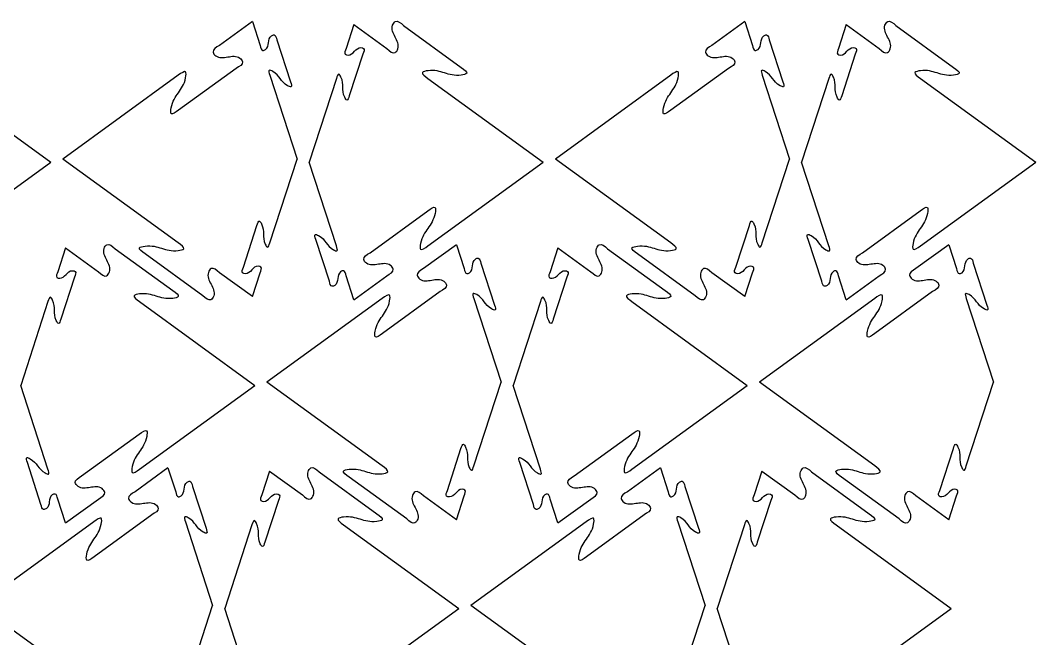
# Model space of a CAD drawing. Extents: x -3 to 545, y -149 to 230.
# Drawn here: x 250.4 to 514.4, y 69.1 to 229.9 of the extents above; entities that cross this region are included whole.
import ezdxf

# ---------------------------------------------------------------- set-up
doc = ezdxf.new("R2010")
doc.units = 0
doc.layers.get('0').update_dxf_attribs({"linetype": 'CONTINUOUS'})

msp = doc.modelspace()

# ---------------------------------------------------------------- linework, layer by layer
at = {"color": 7}
for points in [[(310.739655, 229.633228), (302.177558, 223.412501)], [(310.739655, 229.633228), (312.760891, 223.412501)], [(337.133465, 228.810794), (335.112229, 222.590068)], [(337.133465, 228.810794), (345.695562, 222.590068)], [(350.050069, 228.583535), (365.03374, 217.697264)], [(438.747155, 229.633228), (430.185058, 223.412501)], [(438.747155, 229.633228), (440.768391, 223.412501)], [(465.140965, 228.810794), (463.119729, 222.590068)], [(465.140965, 228.810794), (473.703062, 222.590068)], [(478.057569, 228.583535), (493.04124, 217.697264)], [(317.115396, 224.827368), (320.652568, 213.941089)], [(445.122896, 224.827368), (448.660068, 213.941089)], [(339.466736, 221.175202), (335.929574, 210.288931)], [(467.474236, 221.175202), (463.937074, 210.288931)], [(306.532063, 217.419035), (291.548402, 206.532762)], [(434.539563, 217.419035), (419.555902, 206.532762)], [(228.39068, 214.814158), (258.35802, 193.041614)], [(291.47494, 215.636595), (261.5076, 193.864046)], [(315.28744, 215.636595), (322.361766, 193.864046)], [(332.58568, 214.814158), (325.511354, 193.041614)], [(356.39818, 214.814158), (386.36552, 193.041614)], [(419.48244, 215.636595), (389.5151, 193.864046)], [(443.29494, 215.636595), (450.369266, 193.864046)], [(460.59318, 214.814158), (453.518854, 193.041614)], [(484.40568, 214.814158), (514.37302, 193.041614)], [(228.39068, 171.269065), (258.35802, 193.041614)], [(291.47494, 172.091502), (261.5076, 193.864046)], [(315.28744, 172.091502), (322.361766, 193.864046)], [(332.58568, 171.269065), (325.511354, 193.041614)], [(356.39818, 171.269065), (386.36552, 193.041614)], [(419.48244, 172.091502), (389.5151, 193.864046)], [(443.29494, 172.091502), (450.369266, 193.864046)], [(460.59318, 171.269065), (453.518854, 193.041614)], [(484.40568, 171.269065), (514.37302, 193.041614)], [(341.341057, 169.486625), (356.324718, 180.372898)], [(469.348557, 169.486625), (484.332218, 180.372898)], [(308.406384, 165.730458), (311.943546, 176.616729)], [(436.413884, 165.730458), (439.951046, 176.616729)], [(330.757724, 162.078292), (327.220552, 172.964571)], [(363.771335, 171.595804), (355.209238, 165.375077)], [(363.771335, 171.595804), (365.792571, 165.375077)], [(458.765224, 162.078292), (455.228052, 172.964571)], [(491.778835, 171.595804), (483.216738, 165.375077)], [(491.778835, 171.595804), (493.800071, 165.375077)], [(262.157645, 170.773374), (260.136409, 164.552648)], [(262.157645, 170.773374), (270.719742, 164.552648)], [(275.074249, 170.546115), (290.05792, 159.659844)], [(297.823051, 158.322125), (282.83938, 169.208396)], [(390.165145, 170.773374), (388.143909, 164.552648)], [(390.165145, 170.773374), (398.727242, 164.552648)], [(403.081749, 170.546115), (418.06542, 159.659844)], [(425.830551, 158.322125), (410.84688, 169.208396)], [(370.147076, 166.789944), (373.684248, 155.903665)], [(498.154576, 166.789944), (501.691748, 155.903665)], [(310.739655, 158.094866), (302.177558, 164.315592)], [(310.739655, 158.094866), (312.760891, 164.315592)], [(438.747155, 158.094866), (430.185058, 164.315592)], [(438.747155, 158.094866), (440.768391, 164.315592)], [(264.490916, 163.137782), (260.953754, 152.251511)], [(337.133465, 157.272432), (335.112229, 163.493159)], [(337.133465, 157.272432), (345.695562, 163.493159)], [(392.498416, 163.137782), (388.961254, 152.251511)], [(465.140965, 157.272432), (463.119729, 163.493159)], [(465.140965, 157.272432), (473.703062, 163.493159)], [(359.563743, 159.381611), (344.580082, 148.495338)], [(487.571243, 159.381611), (472.587582, 148.495338)], [(257.60986, 156.776738), (250.535534, 135.004194)], [(281.42236, 156.776738), (311.3897, 135.004194)], [(344.50662, 157.599171), (314.53928, 135.826622)], [(368.31912, 157.599171), (375.393446, 135.826622)], [(385.61736, 156.776738), (378.543034, 135.004194)], [(409.42986, 156.776738), (439.3972, 135.004194)], [(472.51412, 157.599171), (442.54678, 135.826622)], [(496.32662, 157.599171), (503.400946, 135.826622)], [(257.60986, 113.231645), (250.535534, 135.004194)], [(281.42236, 113.231645), (311.3897, 135.004194)], [(344.50662, 114.054078), (314.53928, 135.826622)], [(368.31912, 114.054078), (375.393446, 135.826622)], [(385.61736, 113.231645), (378.543034, 135.004194)], [(409.42986, 113.231645), (439.3972, 135.004194)], [(472.51412, 114.054078), (442.54678, 135.826622)], [(496.32662, 114.054078), (503.400946, 135.826622)], [(266.365237, 111.449205), (281.348898, 122.335478)], [(394.372737, 111.449205), (409.356398, 122.335478)], [(361.438064, 107.693034), (364.975226, 118.579305)], [(489.445564, 107.693034), (492.982726, 118.579305)], [(255.781904, 104.040872), (252.244732, 114.927151)], [(288.795515, 113.558378), (280.233418, 107.337651)], [(288.795515, 113.558378), (290.816751, 107.337651)], [(383.789404, 104.040872), (380.252232, 114.927151)], [(416.803015, 113.558378), (408.240918, 107.337651)], [(416.803015, 113.558378), (418.824251, 107.337651)], [(315.189325, 112.735954), (313.168089, 106.515228)], [(315.189325, 112.735954), (323.751422, 106.515228)], [(328.105929, 112.508695), (343.0896, 101.622424)], [(350.854731, 100.284701), (335.87106, 111.170972)], [(443.196825, 112.735954), (441.175589, 106.515228)], [(443.196825, 112.735954), (451.758922, 106.515228)], [(456.113429, 112.508695), (471.0971, 101.622424)], [(478.862231, 100.284701), (463.87856, 111.170972)], [(295.171256, 108.752518), (298.708428, 97.866239)], [(423.178756, 108.752518), (426.715928, 97.866239)], [(363.771335, 100.057442), (355.209238, 106.278168)], [(363.771335, 100.057442), (365.792571, 106.278168)], [(491.778835, 100.057442), (483.216738, 106.278168)], [(491.778835, 100.057442), (493.800071, 106.278168)], [(262.157645, 99.235012), (260.136409, 105.455739)], [(262.157645, 99.235012), (270.719742, 105.455739)], [(317.522596, 105.100362), (313.985434, 94.214091)], [(390.165145, 99.235012), (388.143909, 105.455739)], [(390.165145, 99.235012), (398.727242, 105.455739)], [(445.530096, 105.100362), (441.992934, 94.214091)], [(284.587923, 101.344185), (269.604262, 90.457912)], [(412.595423, 101.344185), (397.611762, 90.457912)], [(269.5308, 99.561745), (239.56346, 77.789196)], [(293.3433, 99.561745), (300.417626, 77.789196)], [(310.64154, 98.739318), (303.567214, 76.966774)], [(334.45404, 98.739318), (364.42138, 76.966774)], [(397.5383, 99.561745), (367.57096, 77.789196)], [(421.3508, 99.561745), (428.425126, 77.789196)], [(438.64904, 98.739318), (431.574714, 76.966774)], [(462.46154, 98.739318), (492.42888, 76.966774)], [(269.5308, 56.016652), (239.56346, 77.789196)], [(293.3433, 56.016652), (300.417626, 77.789196)], [(310.64154, 55.194225), (303.567214, 76.966774)], [(334.45404, 55.194225), (364.42138, 76.966774)], [(397.5383, 56.016652), (367.57096, 77.789196)], [(421.3508, 56.016652), (428.425126, 77.789196)], [(438.64904, 55.194225), (431.574714, 76.966774)], [(462.46154, 55.194225), (492.42888, 76.966774)]]:
    msp.add_lwpolyline(points, dxfattribs=at)
for points, knots in [([(345.695623, 222.59028), (346.463144, 221.911186), (347.627562, 220.880922), (349.119657, 223.196942), (347.872836, 225.586935), (346.626241, 227.976964), (348.118285, 230.29296), (349.282656, 229.262702), (350.050135, 228.583622)], [0, 0, 0, 0, 2.387681, 3.622387, 6.747469, 9.872526, 11.107232, 13.494807, 13.494807, 13.494807, 13.494807]), ([(473.703123, 222.59028), (474.470644, 221.911186), (475.635062, 220.880922), (477.127157, 223.196942), (475.880336, 225.586935), (474.633741, 227.976964), (476.125785, 230.29296), (477.290156, 229.262702), (478.057635, 228.583622)], [0, 0, 0, 0, 2.387681, 3.622387, 6.747469, 9.872526, 11.107232, 13.494807, 13.494807, 13.494807, 13.494807]), ([(312.760831, 223.412448), (312.897854, 222.794093), (313.105735, 221.855973), (314.693123, 222.471819), (314.938145, 224.119709), (315.182913, 225.767617), (316.770304, 226.383669), (316.978267, 225.445535), (317.115343, 224.827175)], [0, 0, 0, 0, 1.475628, 2.238708, 4.170065, 6.10151, 6.864618, 8.340275, 8.340275, 8.340275, 8.340275]), ([(440.768331, 223.412448), (440.905354, 222.794093), (441.113235, 221.855973), (442.700623, 222.471819), (442.945645, 224.119709), (443.190413, 225.767617), (444.777804, 226.383669), (444.985767, 225.445535), (445.122843, 224.827175)], [0, 0, 0, 0, 1.475628, 2.238708, 4.170065, 6.10151, 6.864618, 8.340275, 8.340275, 8.340275, 8.340275]), ([(302.177497, 223.412448), (301.294468, 222.892346), (299.954785, 222.103278), (301.696376, 219.968454), (304.354714, 220.415458), (307.012995, 220.86268), (308.754599, 218.728013), (307.414993, 217.938945), (306.53201, 217.418842)], [0, 0, 0, 0, 2.387688, 3.622465, 6.747616, 9.872637, 11.107342, 13.494927, 13.494927, 13.494927, 13.494927]), ([(335.112289, 222.59028), (334.859756, 222.009456), (334.476628, 221.128267), (336.122868, 220.693537), (337.289562, 221.882829), (338.4563, 223.072031), (340.102597, 222.637302), (339.719389, 221.756114), (339.466802, 221.175289)], [0, 0, 0, 0, 1.475644, 2.238751, 4.170082, 6.101514, 6.864622, 8.340282, 8.340282, 8.340282, 8.340282]), ([(430.184997, 223.412448), (429.301968, 222.892346), (427.962285, 222.103278), (429.703876, 219.968454), (432.362214, 220.415458), (435.020495, 220.86268), (436.762099, 218.728013), (435.422493, 217.938945), (434.53951, 217.418842)], [0, 0, 0, 0, 2.387688, 3.622465, 6.747616, 9.872637, 11.107342, 13.494927, 13.494927, 13.494927, 13.494927]), ([(463.119789, 222.59028), (462.867256, 222.009456), (462.484128, 221.128267), (464.130368, 220.693537), (465.297062, 221.882829), (466.4638, 223.072031), (468.110097, 222.637302), (467.726889, 221.756114), (467.474302, 221.175289)], [0, 0, 0, 0, 1.475644, 2.238751, 4.170082, 6.101514, 6.864622, 8.340282, 8.340282, 8.340282, 8.340282]), ([(291.511614, 211.084452), (292.278304, 212.169818), (293.313008, 213.634597), (293.684691, 217.244878), (292.286381, 216.22706), (291.474837, 215.636344)], [0, 0, 0, 0, 4.340575, 5.857922, 7.95653, 7.95653, 7.95653, 7.95653]), ([(320.652558, 213.940894), (320.844721, 213.3511), (321.175834, 212.334837), (319.124819, 213.242799), (317.969913, 214.788652), (316.815026, 216.334539), (314.763887, 217.242522), (315.095105, 216.226198), (315.287337, 215.636344)], [0, 0, 0, 0, 1.296932, 2.234721, 4.917246, 7.599937, 8.537726, 9.834788, 9.834788, 9.834788, 9.834788]), ([(365.033754, 217.697341), (365.846368, 217.108073), (367.246515, 216.092755), (363.698014, 215.330688), (360.716073, 216.255862), (357.734031, 217.181123), (354.185663, 216.418899), (355.585722, 215.403494), (356.398283, 214.814176)], [0, 0, 0, 0, 2.098611, 3.615941, 7.956575, 12.297089, 13.814447, 15.913086, 15.913086, 15.913086, 15.913086]), ([(419.519114, 211.084452), (420.285804, 212.169818), (421.320508, 213.634597), (421.692191, 217.244878), (420.293881, 216.22706), (419.482337, 215.636344)], [0, 0, 0, 0, 4.340575, 5.857922, 7.95653, 7.95653, 7.95653, 7.95653]), ([(448.660058, 213.940894), (448.852221, 213.3511), (449.183334, 212.334837), (447.132319, 213.242799), (445.977413, 214.788652), (444.822526, 216.334539), (442.771387, 217.242522), (443.102605, 216.226198), (443.294837, 215.636344)], [0, 0, 0, 0, 1.296932, 2.234721, 4.917246, 7.599937, 8.537726, 9.834788, 9.834788, 9.834788, 9.834788]), ([(493.041254, 217.697341), (493.853868, 217.108073), (495.254015, 216.092755), (491.705514, 215.330688), (488.723573, 216.255862), (485.741531, 217.181123), (482.193163, 216.418899), (483.593222, 215.403494), (484.405783, 214.814176)], [0, 0, 0, 0, 2.098611, 3.615941, 7.956575, 12.297089, 13.814447, 15.913086, 15.913086, 15.913086, 15.913086]), ([(335.929587, 210.289008), (335.738414, 209.698897), (335.409003, 208.682073), (334.283439, 210.622305), (334.257623, 212.551673), (334.232101, 214.481187), (333.106417, 216.421266), (332.776986, 215.404378), (332.585783, 214.814176)], [0, 0, 0, 0, 1.296899, 2.234694, 4.917307, 7.599869, 8.537594, 9.834678, 9.834678, 9.834678, 9.834678]), ([(463.937087, 210.289008), (463.745914, 209.698897), (463.416503, 208.682073), (462.290939, 210.622305), (462.265123, 212.551673), (462.239601, 214.481187), (461.113917, 216.421266), (460.784486, 215.404378), (460.593283, 214.814176)], [0, 0, 0, 0, 1.296899, 2.234694, 4.917307, 7.599869, 8.537594, 9.834678, 9.834678, 9.834678, 9.834678]), ([(291.548391, 206.53256), (290.736796, 205.941886), (289.338414, 204.92415), (289.710092, 208.534382), (290.744871, 209.99912), (291.511614, 211.084452)], [0, 0, 0, 0, 2.098666, 3.616013, 7.956533, 7.956533, 7.956533, 7.956533]), ([(419.555891, 206.53256), (418.744296, 205.941886), (417.345914, 204.92415), (417.717592, 208.534382), (418.752371, 209.99912), (419.519114, 211.084452)], [0, 0, 0, 0, 2.098666, 3.616013, 7.956533, 7.956533, 7.956533, 7.956533]), ([(356.324729, 180.3731), (357.136324, 180.963774), (358.534706, 181.98151), (358.163028, 178.371278), (357.128249, 176.90654), (356.361506, 175.821208)], [0, 0, 0, 0, 2.098666, 3.616013, 7.956533, 7.956533, 7.956533, 7.956533]), ([(484.332229, 180.3731), (485.143824, 180.963774), (486.542206, 181.98151), (486.170528, 178.371278), (485.135749, 176.90654), (484.369006, 175.821208)], [0, 0, 0, 0, 2.098666, 3.616013, 7.956533, 7.956533, 7.956533, 7.956533]), ([(311.943533, 176.616652), (312.134706, 177.206763), (312.464117, 178.223587), (313.589681, 176.283355), (313.615497, 174.353987), (313.641019, 172.424473), (314.766703, 170.484394), (315.096134, 171.501282), (315.287337, 172.091484)], [0, 0, 0, 0, 1.296899, 2.234694, 4.917307, 7.599869, 8.537594, 9.834678, 9.834678, 9.834678, 9.834678]), ([(439.951033, 176.616652), (440.142206, 177.206763), (440.471617, 178.223587), (441.597181, 176.283355), (441.622997, 174.353987), (441.648519, 172.424473), (442.774203, 170.484394), (443.103634, 171.501282), (443.294837, 172.091484)], [0, 0, 0, 0, 1.296899, 2.234694, 4.917307, 7.599869, 8.537594, 9.834678, 9.834678, 9.834678, 9.834678]), ([(327.220562, 172.964766), (327.028399, 173.55456), (326.697287, 174.570823), (328.748301, 173.662861), (329.903207, 172.117008), (331.058094, 170.571121), (333.109233, 169.663138), (332.778015, 170.679462), (332.585783, 171.269316)], [0, 0, 0, 0, 1.296932, 2.234721, 4.917246, 7.599937, 8.537726, 9.834788, 9.834788, 9.834788, 9.834788]), ([(356.361506, 175.821208), (355.594816, 174.735842), (354.560112, 173.271063), (354.188429, 169.660782), (355.586739, 170.6786), (356.398283, 171.269316)], [0, 0, 0, 0, 4.340575, 5.857922, 7.95653, 7.95653, 7.95653, 7.95653]), ([(455.228062, 172.964766), (455.035899, 173.55456), (454.704787, 174.570823), (456.755801, 173.662861), (457.910707, 172.117008), (459.065594, 170.571121), (461.116733, 169.663138), (460.785515, 170.679462), (460.593283, 171.269316)], [0, 0, 0, 0, 1.296932, 2.234721, 4.917246, 7.599937, 8.537726, 9.834788, 9.834788, 9.834788, 9.834788]), ([(484.369006, 175.821208), (483.602316, 174.735842), (482.567612, 173.271063), (482.195929, 169.660782), (483.594239, 170.6786), (484.405783, 171.269316)], [0, 0, 0, 0, 4.340575, 5.857922, 7.95653, 7.95653, 7.95653, 7.95653]), ([(270.719803, 164.55286), (271.487324, 163.873766), (272.651742, 162.843502), (274.143837, 165.159522), (272.897016, 167.549515), (271.650421, 169.939544), (273.142465, 172.25554), (274.306836, 171.225282), (275.074315, 170.546202)], [0, 0, 0, 0, 2.387681, 3.622387, 6.747469, 9.872526, 11.107232, 13.494807, 13.494807, 13.494807, 13.494807]), ([(282.839366, 169.208319), (282.026752, 169.797587), (280.626605, 170.812905), (284.175106, 171.574972), (287.157047, 170.649798), (290.139089, 169.724537), (293.687457, 170.486761), (292.287398, 171.502166), (291.474837, 172.091484)], [0, 0, 0, 0, 2.098611, 3.615941, 7.956575, 12.297089, 13.814447, 15.913086, 15.913086, 15.913086, 15.913086]), ([(398.727303, 164.55286), (399.494824, 163.873766), (400.659242, 162.843502), (402.151337, 165.159522), (400.904516, 167.549515), (399.657921, 169.939544), (401.149965, 172.25554), (402.314336, 171.225282), (403.081815, 170.546202)], [0, 0, 0, 0, 2.387681, 3.622387, 6.747469, 9.872526, 11.107232, 13.494807, 13.494807, 13.494807, 13.494807]), ([(410.846866, 169.208319), (410.034252, 169.797587), (408.634105, 170.812905), (412.182606, 171.574972), (415.164547, 170.649798), (418.146589, 169.724537), (421.694957, 170.486761), (420.294898, 171.502166), (419.482337, 172.091484)], [0, 0, 0, 0, 2.098611, 3.615941, 7.956575, 12.297089, 13.814447, 15.913086, 15.913086, 15.913086, 15.913086]), ([(345.695623, 163.493212), (346.578652, 164.013314), (347.918335, 164.802382), (346.176744, 166.937206), (343.518406, 166.490202), (340.860125, 166.04298), (339.118522, 168.177647), (340.458127, 168.966715), (341.34111, 169.486818)], [0, 0, 0, 0, 2.387688, 3.622465, 6.747616, 9.872637, 11.107342, 13.494927, 13.494927, 13.494927, 13.494927]), ([(473.703123, 163.493212), (474.586152, 164.013314), (475.925835, 164.802382), (474.184244, 166.937206), (471.525906, 166.490202), (468.867625, 166.04298), (467.126022, 168.177647), (468.465627, 168.966715), (469.34861, 169.486818)], [0, 0, 0, 0, 2.387688, 3.622465, 6.747616, 9.872637, 11.107342, 13.494927, 13.494927, 13.494927, 13.494927]), ([(365.792511, 165.375024), (365.929534, 164.756669), (366.137415, 163.818549), (367.724803, 164.434395), (367.969825, 166.082285), (368.214593, 167.730193), (369.801984, 168.346245), (370.009947, 167.408111), (370.147023, 166.789751)], [0, 0, 0, 0, 1.475628, 2.238708, 4.170065, 6.10151, 6.864618, 8.340275, 8.340275, 8.340275, 8.340275]), ([(493.800011, 165.375024), (493.937034, 164.756669), (494.144915, 163.818549), (495.732303, 164.434395), (495.977325, 166.082285), (496.222093, 167.730193), (497.809484, 168.346245), (498.017447, 167.408111), (498.154523, 166.789751)], [0, 0, 0, 0, 1.475628, 2.238708, 4.170065, 6.10151, 6.864618, 8.340275, 8.340275, 8.340275, 8.340275]), ([(260.136469, 164.55286), (259.883936, 163.972036), (259.500808, 163.090847), (261.147048, 162.656117), (262.313742, 163.845409), (263.48048, 165.034611), (265.126777, 164.599882), (264.743569, 163.718694), (264.490982, 163.137869)], [0, 0, 0, 0, 1.475644, 2.238751, 4.170082, 6.101514, 6.864622, 8.340282, 8.340282, 8.340282, 8.340282]), ([(302.177497, 164.31538), (301.409976, 164.994474), (300.245558, 166.024738), (298.753463, 163.708718), (300.000284, 161.318725), (301.246879, 158.928696), (299.754835, 156.6127), (298.590464, 157.642958), (297.822985, 158.322038)], [0, 0, 0, 0, 2.387681, 3.622387, 6.747469, 9.872526, 11.107232, 13.494807, 13.494807, 13.494807, 13.494807]), ([(312.760831, 164.31538), (313.013364, 164.896204), (313.396492, 165.777393), (311.750252, 166.212123), (310.583558, 165.022831), (309.41682, 163.833629), (307.770523, 164.268358), (308.153731, 165.149546), (308.406318, 165.730371)], [0, 0, 0, 0, 1.475644, 2.238751, 4.170082, 6.101514, 6.864622, 8.340282, 8.340282, 8.340282, 8.340282]), ([(335.112289, 163.493212), (334.975266, 164.111567), (334.767385, 165.049687), (333.179997, 164.433841), (332.934975, 162.785951), (332.690207, 161.138043), (331.102816, 160.521991), (330.894853, 161.460125), (330.757777, 162.078485)], [0, 0, 0, 0, 1.475628, 2.238708, 4.170065, 6.10151, 6.864618, 8.340275, 8.340275, 8.340275, 8.340275]), ([(355.209177, 165.375024), (354.326148, 164.854922), (352.986465, 164.065854), (354.728056, 161.93103), (357.386394, 162.378034), (360.044675, 162.825256), (361.786279, 160.690589), (360.446673, 159.901521), (359.56369, 159.381418)], [0, 0, 0, 0, 2.387688, 3.622465, 6.747616, 9.872637, 11.107342, 13.494927, 13.494927, 13.494927, 13.494927]), ([(388.143969, 164.55286), (387.891436, 163.972036), (387.508308, 163.090847), (389.154548, 162.656117), (390.321242, 163.845409), (391.48798, 165.034611), (393.134277, 164.599882), (392.751069, 163.718694), (392.498482, 163.137869)], [0, 0, 0, 0, 1.475644, 2.238751, 4.170082, 6.101514, 6.864622, 8.340282, 8.340282, 8.340282, 8.340282]), ([(430.184997, 164.31538), (429.417476, 164.994474), (428.253058, 166.024738), (426.760963, 163.708718), (428.007784, 161.318725), (429.254379, 158.928696), (427.762335, 156.6127), (426.597964, 157.642958), (425.830485, 158.322038)], [0, 0, 0, 0, 2.387681, 3.622387, 6.747469, 9.872526, 11.107232, 13.494807, 13.494807, 13.494807, 13.494807]), ([(440.768331, 164.31538), (441.020864, 164.896204), (441.403992, 165.777393), (439.757752, 166.212123), (438.591058, 165.022831), (437.42432, 163.833629), (435.778023, 164.268358), (436.161231, 165.149546), (436.413818, 165.730371)], [0, 0, 0, 0, 1.475644, 2.238751, 4.170082, 6.101514, 6.864622, 8.340282, 8.340282, 8.340282, 8.340282]), ([(463.119789, 163.493212), (462.982766, 164.111567), (462.774885, 165.049687), (461.187497, 164.433841), (460.942475, 162.785951), (460.697707, 161.138043), (459.110316, 160.521991), (458.902353, 161.460125), (458.765277, 162.078485)], [0, 0, 0, 0, 1.475628, 2.238708, 4.170065, 6.10151, 6.864618, 8.340275, 8.340275, 8.340275, 8.340275]), ([(483.216677, 165.375024), (482.333648, 164.854922), (480.993965, 164.065854), (482.735556, 161.93103), (485.393894, 162.378034), (488.052175, 162.825256), (489.793779, 160.690589), (488.454173, 159.901521), (487.57119, 159.381418)], [0, 0, 0, 0, 2.387688, 3.622465, 6.747616, 9.872637, 11.107342, 13.494927, 13.494927, 13.494927, 13.494927]), ([(290.057934, 159.659921), (290.870548, 159.070653), (292.270695, 158.055335), (288.722194, 157.293268), (285.740253, 158.218442), (282.758211, 159.143703), (279.209843, 158.381479), (280.609902, 157.366074), (281.422463, 156.776756)], [0, 0, 0, 0, 2.098611, 3.615941, 7.956575, 12.297089, 13.814447, 15.913086, 15.913086, 15.913086, 15.913086]), ([(344.543294, 153.047028), (345.309984, 154.132394), (346.344688, 155.597173), (346.716371, 159.207454), (345.318061, 158.189636), (344.506517, 157.59892)], [0, 0, 0, 0, 4.340575, 5.857922, 7.95653, 7.95653, 7.95653, 7.95653]), ([(373.684238, 155.90347), (373.876401, 155.313676), (374.207514, 154.297413), (372.156499, 155.205375), (371.001593, 156.751228), (369.846706, 158.297115), (367.795567, 159.205098), (368.126785, 158.188774), (368.319017, 157.59892)], [0, 0, 0, 0, 1.296932, 2.234721, 4.917246, 7.599937, 8.537726, 9.834788, 9.834788, 9.834788, 9.834788]), ([(418.065434, 159.659921), (418.878048, 159.070653), (420.278195, 158.055335), (416.729694, 157.293268), (413.747753, 158.218442), (410.765711, 159.143703), (407.217343, 158.381479), (408.617402, 157.366074), (409.429963, 156.776756)], [0, 0, 0, 0, 2.098611, 3.615941, 7.956575, 12.297089, 13.814447, 15.913086, 15.913086, 15.913086, 15.913086]), ([(472.550794, 153.047028), (473.317484, 154.132394), (474.352188, 155.597173), (474.723871, 159.207454), (473.325561, 158.189636), (472.514017, 157.59892)], [0, 0, 0, 0, 4.340575, 5.857922, 7.95653, 7.95653, 7.95653, 7.95653]), ([(501.691738, 155.90347), (501.883901, 155.313676), (502.215014, 154.297413), (500.163999, 155.205375), (499.009093, 156.751228), (497.854206, 158.297115), (495.803067, 159.205098), (496.134285, 158.188774), (496.326517, 157.59892)], [0, 0, 0, 0, 1.296932, 2.234721, 4.917246, 7.599937, 8.537726, 9.834788, 9.834788, 9.834788, 9.834788]), ([(260.953767, 152.251588), (260.762594, 151.661477), (260.433183, 150.644653), (259.307619, 152.584885), (259.281803, 154.514253), (259.256281, 156.443767), (258.130597, 158.383846), (257.801166, 157.366958), (257.609963, 156.776756)], [0, 0, 0, 0, 1.296899, 2.234694, 4.917307, 7.599869, 8.537594, 9.834678, 9.834678, 9.834678, 9.834678]), ([(388.961267, 152.251588), (388.770094, 151.661477), (388.440683, 150.644653), (387.315119, 152.584885), (387.289303, 154.514253), (387.263781, 156.443767), (386.138097, 158.383846), (385.808666, 157.366958), (385.617463, 156.776756)], [0, 0, 0, 0, 1.296899, 2.234694, 4.917307, 7.599869, 8.537594, 9.834678, 9.834678, 9.834678, 9.834678]), ([(344.580071, 148.495136), (343.768476, 147.904462), (342.370094, 146.886726), (342.741772, 150.496958), (343.776551, 151.961696), (344.543294, 153.047028)], [0, 0, 0, 0, 2.098666, 3.616013, 7.956533, 7.956533, 7.956533, 7.956533]), ([(472.587571, 148.495136), (471.775976, 147.904462), (470.377594, 146.886726), (470.749272, 150.496958), (471.784051, 151.961696), (472.550794, 153.047028)], [0, 0, 0, 0, 2.098666, 3.616013, 7.956533, 7.956533, 7.956533, 7.956533]), ([(281.348909, 122.33568), (282.160504, 122.926354), (283.558886, 123.94409), (283.187208, 120.333858), (282.152429, 118.86912), (281.385686, 117.783788)], [0, 0, 0, 0, 2.098666, 3.616013, 7.956533, 7.956533, 7.956533, 7.956533]), ([(409.356409, 122.33568), (410.168004, 122.926354), (411.566386, 123.94409), (411.194708, 120.333858), (410.159929, 118.86912), (409.393186, 117.783788)], [0, 0, 0, 0, 2.098666, 3.616013, 7.956533, 7.956533, 7.956533, 7.956533]), ([(364.975213, 118.579228), (365.166386, 119.169339), (365.495797, 120.186163), (366.621361, 118.245931), (366.647177, 116.316563), (366.672699, 114.387049), (367.798383, 112.44697), (368.127814, 113.463858), (368.319017, 114.05406)], [0, 0, 0, 0, 1.296899, 2.234694, 4.917307, 7.599869, 8.537594, 9.834678, 9.834678, 9.834678, 9.834678]), ([(492.982713, 118.579228), (493.173886, 119.169339), (493.503297, 120.186163), (494.628861, 118.245931), (494.654677, 116.316563), (494.680199, 114.387049), (495.805883, 112.44697), (496.135314, 113.463858), (496.326517, 114.05406)], [0, 0, 0, 0, 1.296899, 2.234694, 4.917307, 7.599869, 8.537594, 9.834678, 9.834678, 9.834678, 9.834678]), ([(252.244742, 114.927346), (252.052579, 115.51714), (251.721466, 116.533403), (253.772481, 115.625441), (254.927387, 114.079588), (256.082274, 112.533701), (258.133413, 111.625718), (257.802195, 112.642042), (257.609963, 113.231896)], [0, 0, 0, 0, 1.296932, 2.234721, 4.917246, 7.599937, 8.537726, 9.834788, 9.834788, 9.834788, 9.834788]), ([(281.385686, 117.783788), (280.618996, 116.698422), (279.584292, 115.233643), (279.212609, 111.623362), (280.610919, 112.64118), (281.422463, 113.231896)], [0, 0, 0, 0, 4.340575, 5.857922, 7.95653, 7.95653, 7.95653, 7.95653]), ([(380.252242, 114.927346), (380.060079, 115.51714), (379.728967, 116.533403), (381.779981, 115.625441), (382.934887, 114.079588), (384.089774, 112.533701), (386.140913, 111.625718), (385.809695, 112.642042), (385.617463, 113.231896)], [0, 0, 0, 0, 1.296932, 2.234721, 4.917246, 7.599937, 8.537726, 9.834788, 9.834788, 9.834788, 9.834788]), ([(409.393186, 117.783788), (408.626496, 116.698422), (407.591792, 115.233643), (407.220109, 111.623362), (408.618419, 112.64118), (409.429963, 113.231896)], [0, 0, 0, 0, 4.340575, 5.857922, 7.95653, 7.95653, 7.95653, 7.95653]), ([(323.751483, 106.51544), (324.519004, 105.836346), (325.683422, 104.806082), (327.175517, 107.122102), (325.928696, 109.512095), (324.682101, 111.902124), (326.174145, 114.21812), (327.338516, 113.187862), (328.105995, 112.508782)], [0, 0, 0, 0, 2.387681, 3.622387, 6.747469, 9.872526, 11.107232, 13.494807, 13.494807, 13.494807, 13.494807]), ([(335.871046, 111.170895), (335.058432, 111.760163), (333.658285, 112.775481), (337.206786, 113.537548), (340.188727, 112.612374), (343.170769, 111.687113), (346.719137, 112.449337), (345.319078, 113.464742), (344.506517, 114.05406)], [0, 0, 0, 0, 2.098611, 3.615941, 7.956575, 12.297089, 13.814447, 15.913086, 15.913086, 15.913086, 15.913086]), ([(451.758983, 106.51544), (452.526504, 105.836346), (453.690922, 104.806082), (455.183017, 107.122102), (453.936196, 109.512095), (452.689601, 111.902124), (454.181645, 114.21812), (455.346016, 113.187862), (456.113495, 112.508782)], [0, 0, 0, 0, 2.387681, 3.622387, 6.747469, 9.872526, 11.107232, 13.494807, 13.494807, 13.494807, 13.494807]), ([(463.878546, 111.170895), (463.065932, 111.760163), (461.665785, 112.775481), (465.214286, 113.537548), (468.196227, 112.612374), (471.178269, 111.687113), (474.726637, 112.449337), (473.326578, 113.464742), (472.514017, 114.05406)], [0, 0, 0, 0, 2.098611, 3.615941, 7.956575, 12.297089, 13.814447, 15.913086, 15.913086, 15.913086, 15.913086]), ([(270.719803, 105.455792), (271.602832, 105.975894), (272.942515, 106.764962), (271.200924, 108.899786), (268.542586, 108.452782), (265.884305, 108.00556), (264.142702, 110.140227), (265.482307, 110.929295), (266.36529, 111.449398)], [0, 0, 0, 0, 2.387688, 3.622465, 6.747616, 9.872637, 11.107342, 13.494927, 13.494927, 13.494927, 13.494927]), ([(398.727303, 105.455792), (399.610332, 105.975894), (400.950015, 106.764962), (399.208424, 108.899786), (396.550086, 108.452782), (393.891805, 108.00556), (392.150202, 110.140227), (393.489807, 110.929295), (394.37279, 111.449398)], [0, 0, 0, 0, 2.387688, 3.622465, 6.747616, 9.872637, 11.107342, 13.494927, 13.494927, 13.494927, 13.494927]), ([(290.816691, 107.337598), (290.953714, 106.719243), (291.161595, 105.781123), (292.748983, 106.396969), (292.994005, 108.044859), (293.238773, 109.692767), (294.826164, 110.308819), (295.034127, 109.370685), (295.171203, 108.752325)], [0, 0, 0, 0, 1.475628, 2.238708, 4.170065, 6.10151, 6.864618, 8.340275, 8.340275, 8.340275, 8.340275]), ([(418.824191, 107.337598), (418.961214, 106.719243), (419.169095, 105.781123), (420.756483, 106.396969), (421.001505, 108.044859), (421.246273, 109.692767), (422.833664, 110.308819), (423.041627, 109.370685), (423.178703, 108.752325)], [0, 0, 0, 0, 1.475628, 2.238708, 4.170065, 6.10151, 6.864618, 8.340275, 8.340275, 8.340275, 8.340275]), ([(260.136469, 105.455792), (259.999446, 106.074147), (259.791565, 107.012267), (258.204177, 106.396421), (257.959155, 104.748531), (257.714387, 103.100623), (256.126996, 102.484571), (255.919033, 103.422705), (255.781957, 104.041065)], [0, 0, 0, 0, 1.475628, 2.238708, 4.170065, 6.10151, 6.864618, 8.340275, 8.340275, 8.340275, 8.340275]), ([(280.233357, 107.337598), (279.350328, 106.817496), (278.010645, 106.028428), (279.752236, 103.893604), (282.410574, 104.340608), (285.068855, 104.78783), (286.810459, 102.653163), (285.470853, 101.864095), (284.58787, 101.343992)], [0, 0, 0, 0, 2.387688, 3.622465, 6.747616, 9.872637, 11.107342, 13.494927, 13.494927, 13.494927, 13.494927]), ([(313.168149, 106.51544), (312.915616, 105.934616), (312.532488, 105.053427), (314.178728, 104.618697), (315.345422, 105.807989), (316.51216, 106.997191), (318.158457, 106.562462), (317.775249, 105.681274), (317.522662, 105.100449)], [0, 0, 0, 0, 1.475644, 2.238751, 4.170082, 6.101514, 6.864622, 8.340282, 8.340282, 8.340282, 8.340282]), ([(355.209177, 106.277956), (354.441656, 106.95705), (353.277238, 107.987314), (351.785143, 105.671294), (353.031964, 103.281301), (354.278559, 100.891272), (352.786515, 98.575276), (351.622144, 99.605534), (350.854665, 100.284614)], [0, 0, 0, 0, 2.387681, 3.622387, 6.747469, 9.872526, 11.107232, 13.494807, 13.494807, 13.494807, 13.494807]), ([(365.792511, 106.277956), (366.045044, 106.85878), (366.428172, 107.739969), (364.781932, 108.174699), (363.615238, 106.985407), (362.4485, 105.796205), (360.802203, 106.230934), (361.185411, 107.112122), (361.437998, 107.692947)], [0, 0, 0, 0, 1.475644, 2.238751, 4.170082, 6.101514, 6.864622, 8.340282, 8.340282, 8.340282, 8.340282]), ([(388.143969, 105.455792), (388.006946, 106.074147), (387.799065, 107.012267), (386.211677, 106.396421), (385.966655, 104.748531), (385.721887, 103.100623), (384.134496, 102.484571), (383.926533, 103.422705), (383.789457, 104.041065)], [0, 0, 0, 0, 1.475628, 2.238708, 4.170065, 6.10151, 6.864618, 8.340275, 8.340275, 8.340275, 8.340275]), ([(408.240857, 107.337598), (407.357828, 106.817496), (406.018145, 106.028428), (407.759736, 103.893604), (410.418074, 104.340608), (413.076355, 104.78783), (414.817959, 102.653163), (413.478353, 101.864095), (412.59537, 101.343992)], [0, 0, 0, 0, 2.387688, 3.622465, 6.747616, 9.872637, 11.107342, 13.494927, 13.494927, 13.494927, 13.494927]), ([(441.175649, 106.51544), (440.923116, 105.934616), (440.539988, 105.053427), (442.186228, 104.618697), (443.352922, 105.807989), (444.51966, 106.997191), (446.165957, 106.562462), (445.782749, 105.681274), (445.530162, 105.100449)], [0, 0, 0, 0, 1.475644, 2.238751, 4.170082, 6.101514, 6.864622, 8.340282, 8.340282, 8.340282, 8.340282]), ([(483.216677, 106.277956), (482.449156, 106.95705), (481.284738, 107.987314), (479.792643, 105.671294), (481.039464, 103.281301), (482.286059, 100.891272), (480.794015, 98.575276), (479.629644, 99.605534), (478.862165, 100.284614)], [0, 0, 0, 0, 2.387681, 3.622387, 6.747469, 9.872526, 11.107232, 13.494807, 13.494807, 13.494807, 13.494807]), ([(493.800011, 106.277956), (494.052544, 106.85878), (494.435672, 107.739969), (492.789432, 108.174699), (491.622738, 106.985407), (490.456, 105.796205), (488.809703, 106.230934), (489.192911, 107.112122), (489.445498, 107.692947)], [0, 0, 0, 0, 1.475644, 2.238751, 4.170082, 6.101514, 6.864622, 8.340282, 8.340282, 8.340282, 8.340282]), ([(269.567474, 95.009602), (270.334164, 96.094968), (271.368868, 97.559747), (271.740551, 101.170028), (270.342241, 100.15221), (269.530697, 99.561494)], [0, 0, 0, 0, 4.340575, 5.857922, 7.95653, 7.95653, 7.95653, 7.95653]), ([(298.708418, 97.866044), (298.900581, 97.27625), (299.231694, 96.259987), (297.180679, 97.167949), (296.025773, 98.713802), (294.870886, 100.259689), (292.819747, 101.167672), (293.150965, 100.151348), (293.343197, 99.561494)], [0, 0, 0, 0, 1.296932, 2.234721, 4.917246, 7.599937, 8.537726, 9.834788, 9.834788, 9.834788, 9.834788]), ([(343.089614, 101.622501), (343.902228, 101.033233), (345.302375, 100.017915), (341.753874, 99.255848), (338.771933, 100.181022), (335.789891, 101.106283), (332.241523, 100.344059), (333.641582, 99.328654), (334.454143, 98.739336)], [0, 0, 0, 0, 2.098611, 3.615941, 7.956575, 12.297089, 13.814447, 15.913086, 15.913086, 15.913086, 15.913086]), ([(397.574974, 95.009602), (398.341664, 96.094968), (399.376368, 97.559747), (399.748051, 101.170028), (398.349741, 100.15221), (397.538197, 99.561494)], [0, 0, 0, 0, 4.340575, 5.857922, 7.95653, 7.95653, 7.95653, 7.95653]), ([(426.715918, 97.866044), (426.908081, 97.27625), (427.239194, 96.259987), (425.188179, 97.167949), (424.033273, 98.713802), (422.878386, 100.259689), (420.827247, 101.167672), (421.158465, 100.151348), (421.350697, 99.561494)], [0, 0, 0, 0, 1.296932, 2.234721, 4.917246, 7.599937, 8.537726, 9.834788, 9.834788, 9.834788, 9.834788]), ([(471.097114, 101.622501), (471.909728, 101.033233), (473.309875, 100.017915), (469.761374, 99.255848), (466.779433, 100.181022), (463.797391, 101.106283), (460.249023, 100.344059), (461.649082, 99.328654), (462.461643, 98.739336)], [0, 0, 0, 0, 2.098611, 3.615941, 7.956575, 12.297089, 13.814447, 15.913086, 15.913086, 15.913086, 15.913086]), ([(313.985447, 94.214168), (313.794274, 93.624057), (313.464863, 92.607233), (312.339299, 94.547465), (312.313483, 96.476833), (312.287961, 98.406347), (311.162277, 100.346426), (310.832846, 99.329538), (310.641643, 98.739336)], [0, 0, 0, 0, 1.296899, 2.234694, 4.917307, 7.599869, 8.537594, 9.834678, 9.834678, 9.834678, 9.834678]), ([(441.992947, 94.214168), (441.801774, 93.624057), (441.472363, 92.607233), (440.346799, 94.547465), (440.320983, 96.476833), (440.295461, 98.406347), (439.169777, 100.346426), (438.840346, 99.329538), (438.649143, 98.739336)], [0, 0, 0, 0, 1.296899, 2.234694, 4.917307, 7.599869, 8.537594, 9.834678, 9.834678, 9.834678, 9.834678]), ([(269.604251, 90.45771), (268.792656, 89.867036), (267.394274, 88.8493), (267.765952, 92.459532), (268.800731, 93.92427), (269.567474, 95.009602)], [0, 0, 0, 0, 2.098666, 3.616013, 7.956533, 7.956533, 7.956533, 7.956533]), ([(397.611751, 90.45771), (396.800156, 89.867036), (395.401774, 88.8493), (395.773452, 92.459532), (396.808231, 93.92427), (397.574974, 95.009602)], [0, 0, 0, 0, 2.098666, 3.616013, 7.956533, 7.956533, 7.956533, 7.956533])]:
    msp.add_open_spline(points, degree=3, knots=knots, dxfattribs=at)

doc.saveas('drawing.dxf')
